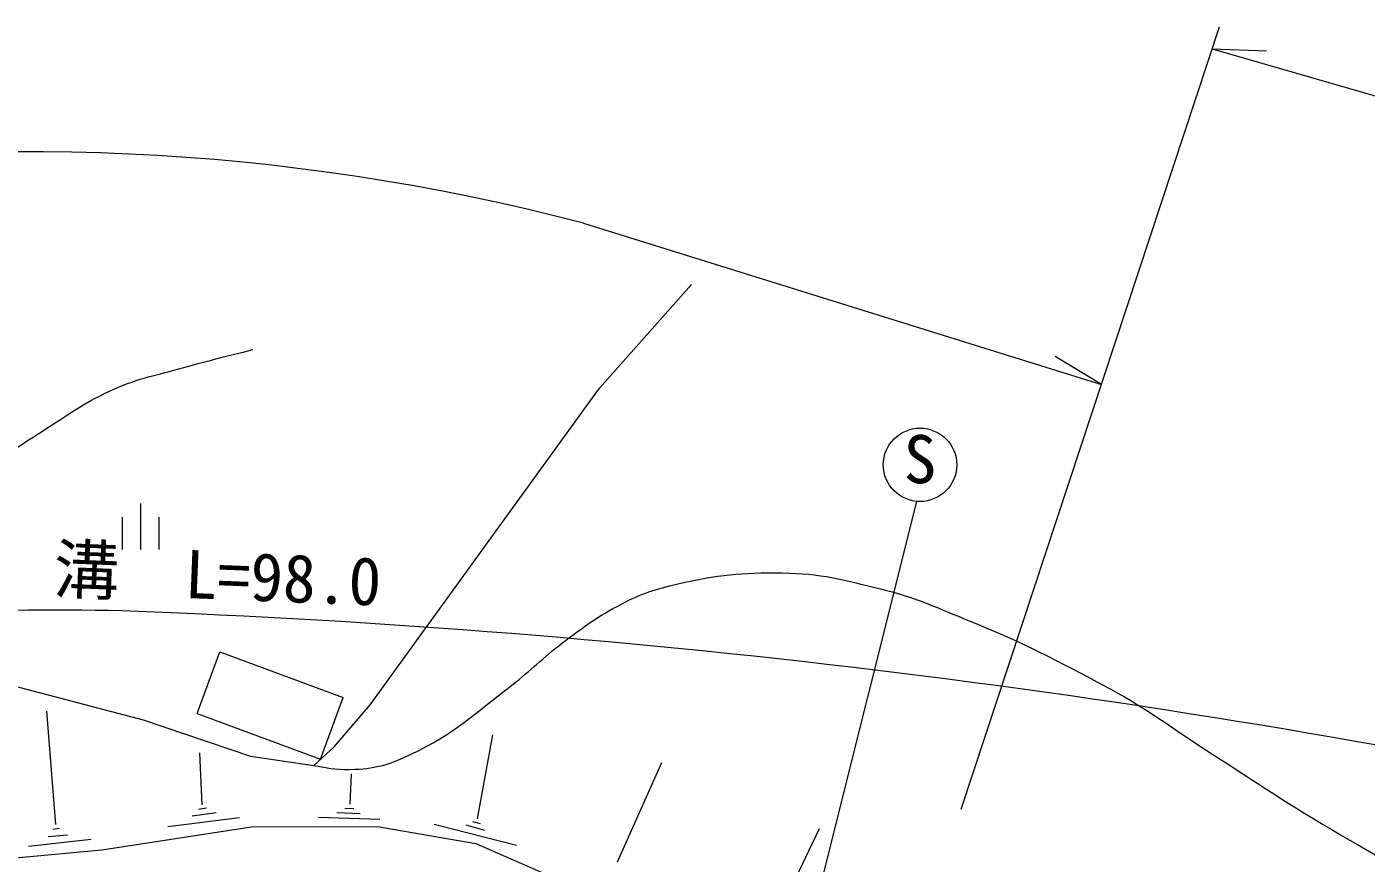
# Model space of a CAD drawing. Units: millimetres, scale not verified. Extents: x 40000 to 680000, y 20000 to 380000.
# Drawn here: x 183801 to 234806, y 312237 to 344095 of the extents above; entities that cross this region are included whole.
import ezdxf
from ezdxf.enums import TextEntityAlignment as Align

# ---------------------------------------------------------------- set-up
doc = ezdxf.new("R2010")
doc.units = ezdxf.units.MM
doc.header["$LTSCALE"] = 1000
for name, color, linetype, lineweight in [('M-BGD', 7, 'Continuous', 13), ('M-BGD-EXST', 7, 'Continuous', 13), ('M-STR-HTXT', 7, 'Continuous', 13)]:
    doc.layers.add(name, color=color, linetype=linetype, lineweight=lineweight)
doc.styles.add('ＭＳ ゴシック', font='')
doc.styles.get('ＭＳ ゴシック').set_extended_font_data('MS Gothic')

msp = doc.modelspace()

# ---------------------------------------------------------------- linework, layer by layer
at = {"layer": 'M-BGD'}
for p, q in [((205616, 330327), (209109, 334282)), ((196879, 318270), (205616, 330327)), ((190284, 317944), (191150, 320286)), ((191150, 320286), (195852, 318548)), ((183066, 319059), (188228, 317698)), ((194986, 316206), (195852, 318548)), ((184911, 313717), (184567, 318034)), ((190284, 317944), (194986, 316206)), ((195508, 316670), (196879, 318270)), ((188228, 317698), (192320, 316317)), ((200965, 313931), (201554, 317128)), ((190485, 314457), (190388, 316444)), ((192320, 316317), (194729, 315964)), ((194729, 315964), (195508, 316670)), ((206300, 312294), (207985, 316074)), ((196117, 314482), (196167, 315643)), ((190340, 314290), (190644, 314346)), ((195916, 314329), (196255, 314322)), ((189169, 313633), (191904, 313972)), ((190104, 314048), (191018, 314166)), ((194905, 313990), (197245, 313914)), ((195611, 314163), (196490, 314129)), ((199308, 313730), (202455, 312920)), ((200517, 313700), (201228, 313497)), ((200776, 313829), (201062, 313755)), ((184613, 313254), (185354, 313323)), ((184787, 313530), (185050, 313572)), ((186662, 312752), (192364, 313625)), ((192364, 313625), (197162, 313640)), ((197162, 313640), (200901, 312986)), ((212138, 309667), (213986, 313558)), ((182022, 312315), (186662, 312752)), ((183866, 312887), (186248, 313150)), ((200901, 312986), (213102, 307666))]:
    msp.add_line(p, q, dxfattribs=at)
for points, knots in [([(173258, 315741), (173875, 316360), (174062, 316543), (174521, 317106), (174938, 317620), (175137, 317935), (175518, 318477), (176154, 319383), (176506, 319894), (177114, 320819), (177647, 321629), (177892, 322118), (178454, 322907), (179162, 323900), (179608, 324423), (180417, 325337), (181076, 326081), (181451, 326500), (182208, 327145), (183052, 327865), (183596, 328181), (184530, 328780), (185514, 329412), (186046, 329818), (187116, 330291), (188112, 330731), (188732, 330819), (189780, 331117), (190802, 331407), (191384, 331534), (192413, 331802), (192413, 331802), (192413, 331802), (192413, 331802)], [0, 0, 0, 0, 1, 1, 1, 2, 2, 2, 3, 3, 3, 4, 4, 4, 5, 5, 5, 6, 6, 6, 7, 7, 7, 8, 8, 8, 9, 9, 9, 10, 10, 10, 11, 11, 11, 11]), ([(194729, 315964), (195408, 315823), (195683, 315794), (196298, 315817), (197162, 315850), (197655, 316019), (198438, 316388), (200074, 317161), (200824, 317904), (202257, 319009), (203040, 319614), (203417, 320031), (204204, 320630), (205040, 321265), (205518, 321622), (206448, 322110), (207237, 322523), (207730, 322668), (208597, 322873), (210116, 323231), (211010, 323313), (212570, 323294), (214049, 323275), (214871, 323036), (216309, 322686), (217595, 322373), (218277, 322050), (219502, 321549), (221742, 320634), (222954, 320011), (225082, 318860), (226547, 318066), (227276, 317466), (228680, 316569), (230279, 315549), (231143, 314927), (232770, 313952), (234800, 312735), (235963, 312096), (238027, 310938), (238619, 310606), (238947, 310412), (239549, 310098), (240388, 309660), (240883, 309465), (241719, 309022), (243510, 308073), (244428, 307380), (246253, 306498), (248288, 305513), (249490, 305085), (251627, 304348), (253230, 303796), (254136, 303495), (255787, 303110), (257593, 302688), (258632, 302579), (260461, 302268), (262319, 301953), (263361, 301780), (265228, 301521), (267815, 301161), (269282, 301094), (271864, 300703), (273885, 300396), (275011, 300170), (277005, 299721), (279427, 299177), (280764, 298775), (283127, 298015), (284541, 297561), (285280, 297157), (286679, 296660), (288592, 295981), (289679, 295649), (291610, 295024), (294151, 294202), (295569, 293724), (298130, 292968), (300015, 292411), (301097, 292189), (302990, 291659), (303747, 291448), (304153, 291256), (304925, 291106), (305308, 291032), (305533, 291009), (305922, 291044), (306326, 291080), (306494, 291145), (306927, 291305)], [0, 0, 0, 0, 1, 1, 1, 2, 2, 2, 3, 3, 3, 4, 4, 4, 5, 5, 5, 6, 6, 6, 7, 7, 7, 8, 8, 8, 9, 9, 9, 10, 10, 10, 11, 11, 11, 12, 12, 12, 13, 13, 13, 14, 14, 14, 15, 15, 15, 16, 16, 16, 17, 17, 17, 18, 18, 18, 19, 19, 19, 20, 20, 20, 21, 21, 21, 22, 22, 22, 23, 23, 23, 24, 24, 24, 25, 25, 25, 26, 26, 26, 27, 27, 27, 28, 28, 28, 29, 29, 29, 30, 30, 30, 30])]:
    msp.add_open_spline(points, degree=3, knots=knots, dxfattribs=at)
at = {"layer": 'M-BGD-EXST'}
for p, q in [((188143, 324188), (188143, 325938)), ((212780, 306361), (217694, 326019)), ((187443, 324188), (187443, 325413)), ((188843, 324188), (188843, 325413))]:
    msp.add_line(p, q, dxfattribs=at)
msp.add_circle((217816, 327411), 1398, dxfattribs=at)
at = {"layer": 'M-STR-HTXT'}
for p, q in [((223050, 325404), (229225, 344095)), ((228946, 343250), (334015, 312947)), ((228946, 343250), (231006, 343176)), ((205006, 336610), (224723, 330470)), ((224723, 330470), (222963, 331542)), ((219382, 314300), (223050, 325404))]:
    msp.add_line(p, q, dxfattribs=at)
for centre, radius, start, end in [((183841, 255831), 83506, 75.31771, 123.21794), ((184878, 221575), 100304, 88.54399, 107.275), ((174913, -20868), 342943, 77.98323, 87.9089)]:
    msp.add_arc(centre, radius, start, end, dxfattribs=at)

# ---------------------------------------------------------------- texts
at = {"layer": 'M-BGD-EXST', "style": 'ＭＳ ゴシック'}
msp.add_text('S', height=1833, dxfattribs=at).set_placement((217191, 326161), align=Align.BOTTOM_LEFT)
at = {"layer": 'M-STR-HTXT', "style": 'ＭＳ ゴシック'}
msp.add_text('側\u3000溝\u3000L=98.0', height=1833, rotation=357.713, dxfattribs=at).set_placement((179774, 322192), align=Align.BOTTOM_LEFT)

doc.saveas('drawing.dxf')
